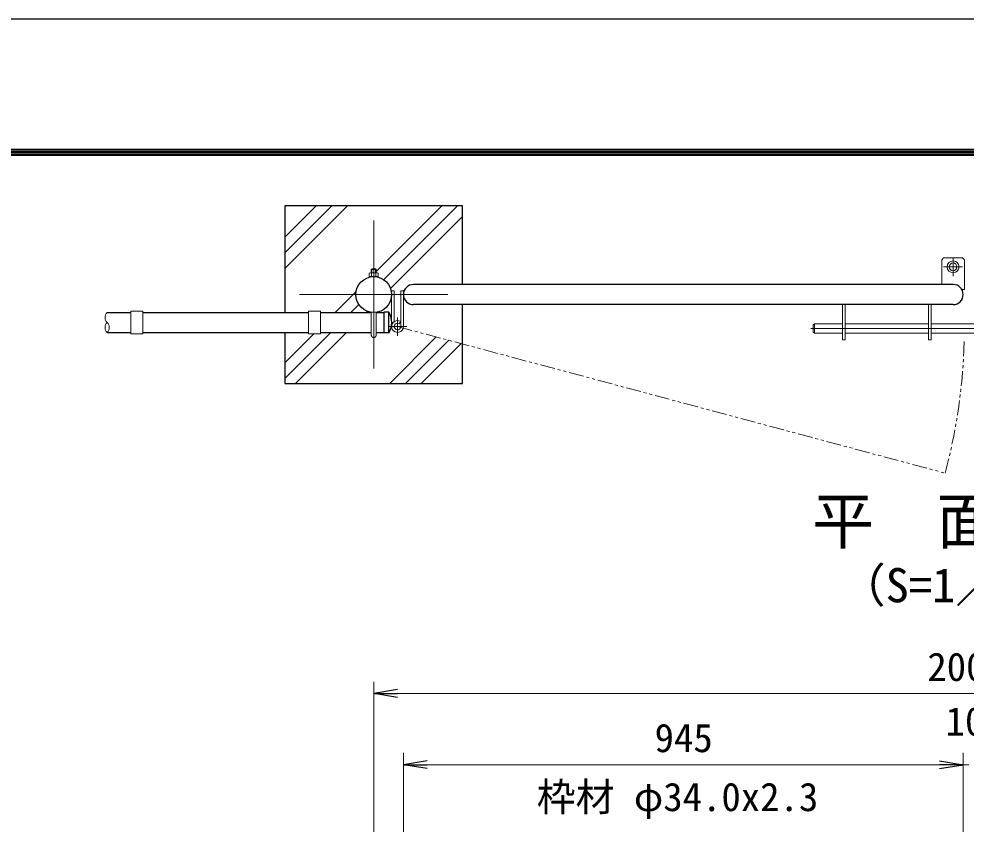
# Model space of a CAD drawing. Units: millimetres, scale not verified. Extents: x -4200 to 4200, y -2970 to 2970.
# Drawn here: x -357 to 1242, y 1611 to 2970 of the extents above; entities that cross this region are included whole.
import ezdxf
from ezdxf.enums import TextEntityAlignment as Align

# ---------------------------------------------------------------- set-up
doc = ezdxf.new("R2010")
doc.units = ezdxf.units.MM
doc.header["$LTSCALE"] = 10
for name, pattern in [('DASHED', [7.5, 6, -1.5]), ('USER1', [50.8, 31.75, -6.35, 6.35, -6.35]), ('USER2', [5, 2.5, -0.5, 0.5, -0.5, 0.5, -0.5])]:
    doc.linetypes.add(name, pattern=pattern)
for name, color, linetype, lineweight in [('0-0_D-STR1', 1, 'Continuous', 25), ('0-1_D-DCR-HCH', 7, 'Continuous', 13), ('0-3_D-STR3', 3, 'Continuous', 13), ('0-4_D-BMK', 2, 'USER1', 13), ('0-5_D-STR4', 7, 'Continuous', 25), ('0-7_D-STR-TXT', 7, 'Continuous', 13), ('0-8_D-STR-DIM', 7, 'Continuous', 13), ('0-B_D-TTL-TXT', 7, 'Continuous', 25), ('0-C_D-TTL', 7, 'Continuous', 25)]:
    doc.layers.add(name, color=color, linetype=linetype, lineweight=lineweight)
doc.layers.add('0-9_0', color=7, linetype='Continuous')
doc.styles.add('ＭＳ ゴシック', font='')
doc.styles.get('ＭＳ ゴシック').set_extended_font_data('MS Gothic')

# ---------------------------------------------------------------- blocks, each defined once
blk = doc.blocks.new('_Open')
at = {"layer": '0-9_0'}
blk.add_line((-10, 1.667), (0, 0), dxfattribs=at)
blk.add_lwpolyline([(-10, -1.667), (0, 0), (-10, 0)], dxfattribs=at)

msp = doc.modelspace()

# ---------------------------------------------------------------- linework, layer by layer
at = {"layer": '0-0_D-STR1'}
for p, q in [((1220.56, 2522.08), (309.56, 2522.08)), ((1220.56, 2488.08), (309.56, 2488.08)), ((-207.69, 2474.83), (-167.69, 2474.83)), ((-147.69, 2474.83), (132.31, 2474.83)), ((152.31, 2474.83), (238.31, 2474.83)), ((246.31, 2474.83), (259.31, 2474.83)), ((267.64, 2475.33), (259.31, 2475.33)), ((259.31, 2475.33), (259.31, 2440.33)), ((267.31, 2475.33), (267.31, 2440.33)), ((-207.69, 2440.83), (-167.69, 2440.83)), ((-147.69, 2440.83), (132.31, 2440.83)), ((152.31, 2440.83), (238.31, 2440.83)), ((246.31, 2440.83), (259.31, 2440.83)), ((267.64, 2440.33), (259.31, 2440.33))]:
    msp.add_line(p, q, dxfattribs=at)
msp.add_circle((242.31, 2505.08), 30.25, dxfattribs=at)
for centre, radius, start, end in [((309.56, 2505.08), 17, 90, 270), ((1220.56, 2505.08), 17, 270, 90), ((267.64, 2474.33), 1, 32.29827, 90), ((237.09, 2457.83), 35.72, 331.52136, 28.47864), ((267.64, 2441.33), 1, 270, 327.70173)]:
    msp.add_arc(centre, radius, start, end, dxfattribs=at)
at = {"layer": '0-1_D-DCR-HCH'}
for p, q in [((92.31, 2549.08), (198.31, 2655.08)), ((92.31, 2575.6), (171.79, 2655.08)), ((92.31, 2602.12), (145.27, 2655.08)), ((246.31, 2543.99), (357.41, 2655.08)), ((259, 2530.16), (383.92, 2655.08)), ((270.73, 2515.37), (392.31, 2636.95)), ((237.12, 2534.8), (237.66, 2535.33)), ((177.16, 2474.83), (212.52, 2510.2)), ((203.67, 2474.83), (217.2, 2488.36)), ((230.19, 2474.83), (232.1, 2476.74)), ((92.31, 2363.47), (169.67, 2440.83)), ((92.31, 2389.99), (141.16, 2438.83)), ((110.44, 2355.08), (196.19, 2440.83)), ((269.54, 2355.08), (348.02, 2433.56)), ((296.05, 2355.08), (368.94, 2427.97)), ((322.57, 2355.08), (389.86, 2422.37))]:
    msp.add_line(p, q, dxfattribs=at)
at = {"layer": '0-3_D-STR3'}
for p, q in [((1204.56, 2566.83), (1201.56, 2563.83)), ((1201.56, 2563.83), (1201.56, 2522.08)), ((1204.56, 2566.83), (1236.56, 2566.83)), ((1236.56, 2566.83), (1239.56, 2563.83)), ((1239.56, 2563.83), (1239.56, 2513.83)), ((238.31, 2547.26), (239.51, 2548.46)), ((238.31, 2541.83), (238.31, 2547.26)), ((239.01, 2541.83), (239.01, 2547.96)), ((245.11, 2548.46), (239.51, 2548.46)), ((245.61, 2541.83), (245.61, 2547.96)), ((246.31, 2541.83), (246.31, 2547.26)), ((234.81, 2535.33), (234.81, 2541.13)), ((249.81, 2535.33), (234.81, 2535.33)), ((248.23, 2541.83), (236.67, 2541.83)), ((238.31, 2535.06), (238.31, 2535.33)), ((238.56, 2541.13), (238.56, 2535.33)), ((246.06, 2541.13), (246.06, 2535.33)), ((246.31, 2535.06), (246.31, 2535.33)), ((249.81, 2535.33), (249.81, 2541.13)), ((272.56, 2451.08), (272.56, 2511.08)), ((288.06, 2451.08), (288.06, 2511.08)), ((288.06, 2511.08), (292.56, 2511.08)), ((292.56, 2451.08), (292.56, 2511.08)), ((1239.56, 2513.83), (1235.14, 2513.83)), ((1034.06, 2428.83), (1034.06, 2488.08)), ((1038.56, 2428.83), (1038.56, 2488.08)), ((1179.06, 2428.83), (1179.06, 2488.08)), ((1183.56, 2428.83), (1183.56, 2488.08)), ((-167.69, 2476.83), (-167.69, 2438.83)), ((-167.69, 2476.83), (-147.69, 2476.83)), ((-147.69, 2476.83), (-147.69, 2438.83)), ((132.31, 2476.83), (132.31, 2438.83)), ((132.31, 2476.83), (152.31, 2476.83)), ((152.31, 2476.83), (152.31, 2438.83)), ((238.31, 2436.46), (238.31, 2475.1)), ((246.31, 2436.46), (246.31, 2475.1)), ((288.06, 2459.43), (285.49, 2455.74)), ((984.56, 2453.83), (986.56, 2455.83)), ((984.56, 2441.83), (984.56, 2453.83)), ((986.56, 2455.83), (1034.06, 2455.83)), ((986.56, 2455.83), (986.56, 2439.83)), ((1038.56, 2455.83), (1179.06, 2455.83)), ((1183.56, 2455.83), (1301.56, 2455.83)), ((-167.69, 2438.83), (-147.69, 2438.83)), ((132.31, 2438.83), (152.31, 2438.83)), ((986.56, 2439.83), (1034.06, 2439.83)), ((1038.56, 2439.83), (1179.06, 2439.83)), ((1183.56, 2439.83), (1301.56, 2439.83)), ((1034.06, 2428.83), (1038.56, 2428.83)), ((1179.06, 2428.83), (1183.56, 2428.83))]:
    msp.add_line(p, q, dxfattribs=at)
for points in [[(245.11, 2548.46), (246.31, 2547.26), (238.31, 2547.26)], [(277.06, 2459.7), (277.06, 2511.08), (272.56, 2511.08)], [(984.56, 2453.83), (984.56, 2441.83), (986.56, 2439.83)]]:
    msp.add_lwpolyline(points, dxfattribs=at)
for radius in [10, 6.5]:
    msp.add_circle((1220.56, 2551.83), radius, dxfattribs=at)
for centre, radius, start, end in [((236.69, 2538.97), 2.86, 49.0514, 130.9486), ((242.31, 2531.44), 10.39, 68.85295, 111.14705), ((247.94, 2539.03), 2.81, 48.21899, 131.78101), ((282.56, 2451.08), 10, 56.63299, 0), ((282.56, 2451.08), 5.5, 57.84696, 0)]:
    msp.add_arc(centre, radius, start, end, dxfattribs=at)
at = {"layer": '0-3_D-STR3', "linetype": 'DASHED'}
msp.add_arc((242.31, 2436.46), 4, 180, 0, dxfattribs=at)
at = {"layer": '0-4_D-BMK'}
for p, q in [((242.31, 2630.08), (242.31, 2380.08)), ((1220.56, 2535.83), (1220.56, 2567.83)), ((1204.56, 2551.83), (1236.56, 2551.83)), ((117.31, 2505.08), (367.31, 2505.08)), ((282.56, 2435.55), (282.56, 2466.61)), ((298.09, 2451.08), (267.03, 2451.08)), ((980.22, 2447.83), (1593.17, 2447.83))]:
    msp.add_line(p, q, dxfattribs=at)
at = {"layer": '0-4_D-BMK', "linetype": 'USER2'}
msp.add_line((282.56, 2451.08), (1204.83, 2204.28), dxfattribs=at)
msp.add_arc((282.81, 2451.33), 956.76, 345, 358.73067, dxfattribs=at)
at = {"layer": '0-5_D-STR4'}
msp.add_line((92.31, 2655.08), (92.31, 2474.83), dxfattribs=at)
for points in [[(392.31, 2522.08), (392.31, 2655.08), (92.31, 2655.08)], [(92.31, 2440.83), (92.31, 2355.08), (392.31, 2355.08), (392.31, 2488.08)]]:
    msp.add_lwpolyline(points, dxfattribs=at)
at = {"layer": '0-8_D-STR-DIM'}
for p, q in [((242.31, 1521.59), (242.31, 1851.59)), ((282.31, 1831.59), (2202.31, 1831.59)), ((292.56, 1481.59), (292.56, 1731.59)), ((1237.56, 1481.59), (1237.56, 1731.59)), ((1237.56, 1481.59), (1237.56, 1731.59)), ((1197.56, 1711.59), (332.56, 1711.59)), ((1197.56, 1711.59), (1157.56, 1711.59)), ((1247.06, 1711.59), (1237.56, 1711.59))]:
    msp.add_line(p, q, dxfattribs=at)
for centre, start, end in [((-199.13, 2466.33), 135.18146, 224.81854), ((-199.13, 2449.33), 135.18146, 224.81854), ((-216.24, 2449.33), 315.18146, 44.81854)]:
    msp.add_arc(centre, 12.06, start, end, dxfattribs=at)
at = {"layer": '0-C_D-TTL', "color": 2}
msp.add_lwpolyline([(-4199.68, 2970.23), (4200.32, 2970.23), (4200.32, -2969.77), (-4199.68, -2969.77)], close=True, dxfattribs=at)
at = {"layer": '0-C_D-TTL'}
for points in [[(-3929.68, 2750.23), (3930.32, 2750.23), (3930.32, -2749.77), (-3929.68, -2749.77)], [(-3927.18, 2747.73), (3927.82, 2747.73), (3927.82, -2747.27), (-3927.18, -2747.27)], [(-3924.68, 2745.23), (3925.32, 2745.23), (3925.32, -2744.77), (-3924.68, -2744.77)], [(-3922.18, 2742.73), (3922.82, 2742.73), (3922.82, -2742.27), (-3922.18, -2742.27)], [(-3919.68, 2740.23), (3920.32, 2740.23), (3920.32, -2739.77), (-3919.68, -2739.77)]]:
    msp.add_lwpolyline(points, close=True, dxfattribs=at)

# ---------------------------------------------------------------- block references
at = {"layer": '0-8_D-STR-DIM', "xscale": 4, "yscale": 4, "rotation": 180}
for p in [(242.31, 1831.59), (292.56, 1711.59)]:
    msp.add_blockref('_Open', p, dxfattribs=at)
at = {"layer": '0-8_D-STR-DIM', "xscale": 4, "yscale": 4}
msp.add_blockref('_Open', (1237.56, 1711.59), dxfattribs=at)
msp.add_blockref('_Open', (1237.56, 1711.59), dxfattribs=at)

# ---------------------------------------------------------------- texts
at = {"layer": '0-7_D-STR-TXT', "style": 'ＭＳ ゴシック'}
msp.add_text('枠材 φ34.0x2.3', height=48.09, dxfattribs=at).set_placement((517.6, 1618.8), align=Align.BOTTOM_LEFT)
at = {"layer": '0-8_D-STR-DIM', "style": 'ＭＳ ゴシック'}
for s, p in [('2000', (1177.06, 1838.34)), ('10', (1207.91, 1746.34)), ('945', (716.59, 1718.34))]:
    msp.add_text(s, height=48.09, dxfattribs=at).set_placement(p, align=Align.BOTTOM_LEFT)
at = {"layer": '0-B_D-TTL-TXT', "style": 'ＭＳ ゴシック'}
for s, height, p in [('平\u3000面\u3000図', 76.98, (982.41, 2061.55)), ('（S=1／20）', 57.7, (1027.9, 1968.36))]:
    msp.add_text(s, height=height, dxfattribs=at).set_placement(p, align=Align.BOTTOM_LEFT)

doc.saveas('drawing.dxf')
